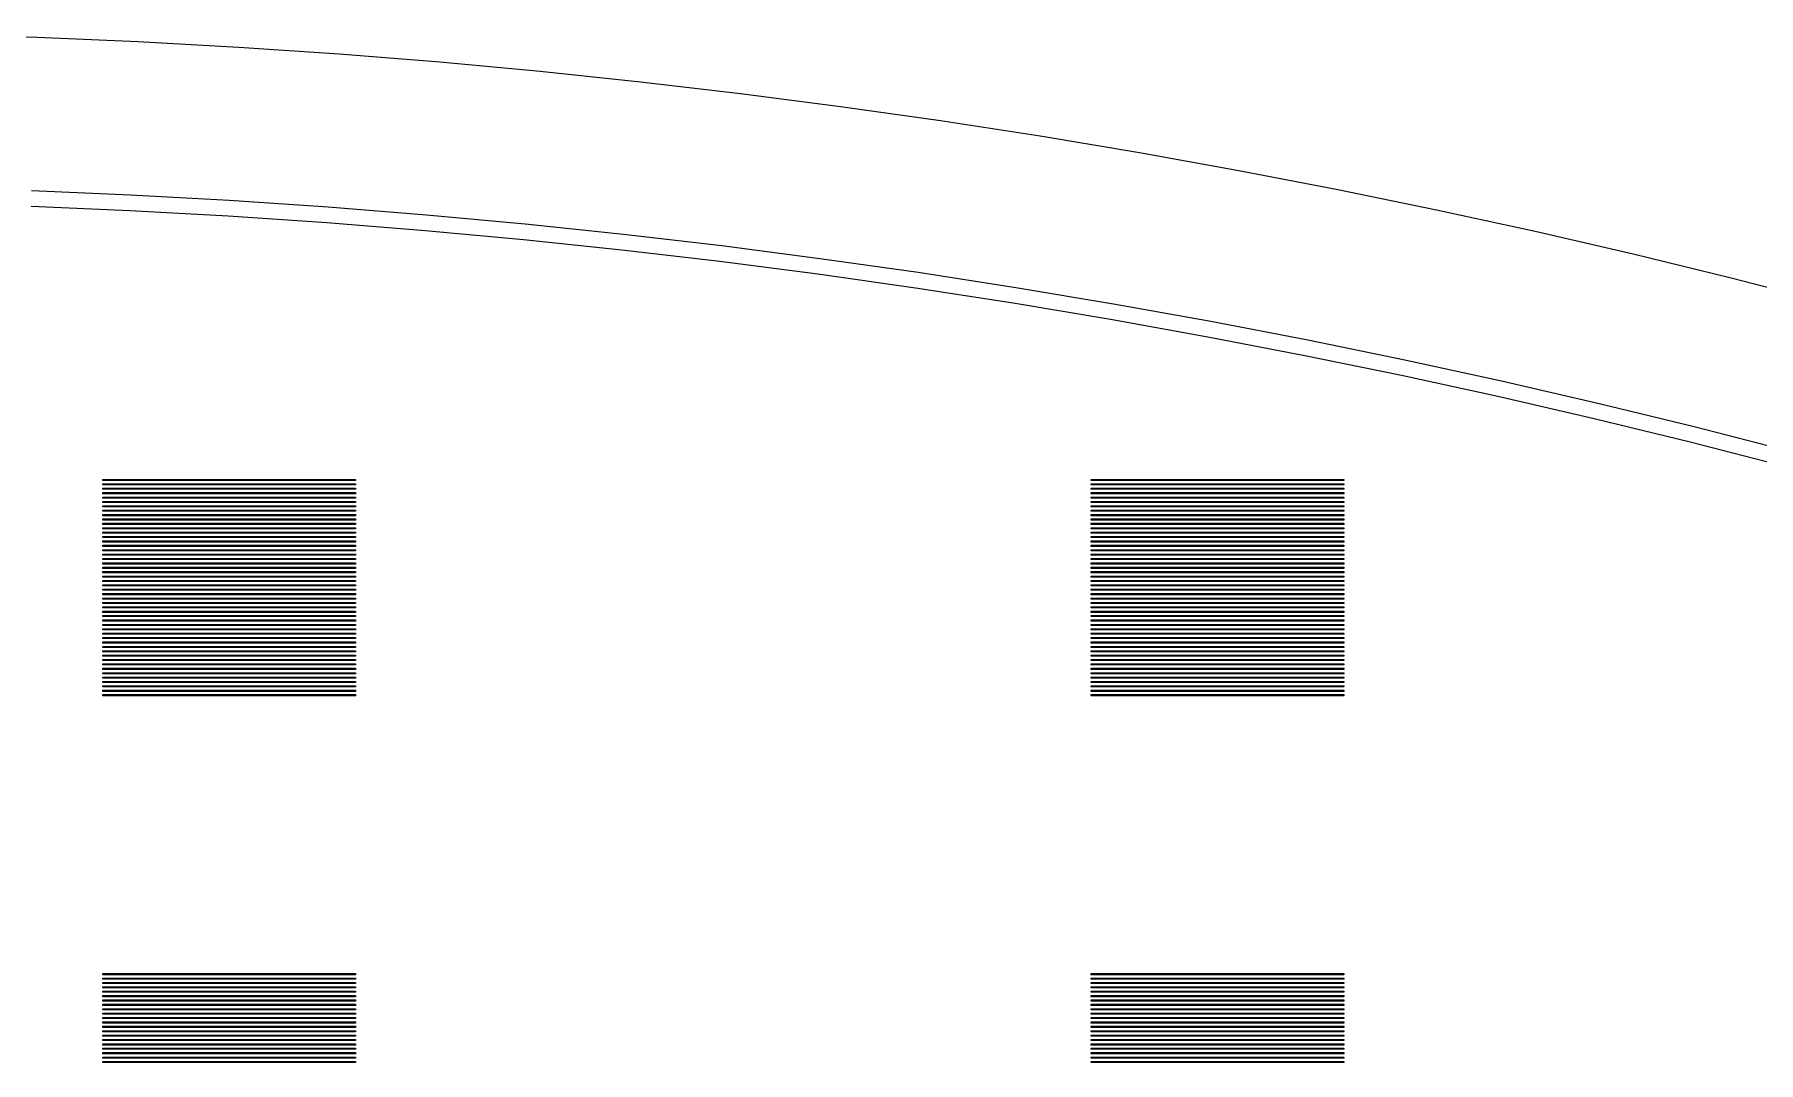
# Model space of a CAD drawing. Extents: x 40 to 187, y -3 to 150.
# Drawn here: x 113.23 to 129.28, y 140.53 to 150.1 of the extents above; entities that cross this region are included whole.
import ezdxf

# ---------------------------------------------------------------- set-up
doc = ezdxf.new("R2010")
doc.units = 0

msp = doc.modelspace()

# ---------------------------------------------------------------- linework, layer by layer
for p, q in [((113.257, 150.075), (112.318, 150.104)), ((114.194, 150.035), (113.257, 150.075)), ((115.132, 149.983), (114.194, 150.035)), ((116.068, 149.92), (115.132, 149.983)), ((117.004, 149.845), (116.068, 149.92)), ((117.939, 149.759), (117.004, 149.845)), ((118.873, 149.661), (117.939, 149.759)), ((119.805, 149.552), (118.873, 149.661)), ((120.736, 149.431), (119.805, 149.552)), ((121.666, 149.299), (120.736, 149.431)), ((122.593, 149.156), (121.666, 149.299)), ((123.519, 149.001), (122.593, 149.156)), ((124.443, 148.835), (123.519, 149.001)), ((125.365, 148.657), (124.443, 148.835)), ((113.204, 148.651), (114.125, 148.612)), ((126.285, 148.468), (125.365, 148.657)), ((114.117, 148.462), (113.199, 148.501)), ((114.125, 148.612), (115.044, 148.561)), ((115.044, 148.561), (115.964, 148.499)), ((115.964, 148.499), (116.882, 148.425)), ((115.035, 148.411), (114.117, 148.462)), ((115.953, 148.349), (115.035, 148.411)), ((116.869, 148.276), (115.953, 148.349)), ((116.882, 148.425), (117.799, 148.341)), ((117.799, 148.341), (118.716, 148.245)), ((127.202, 148.268), (126.285, 148.468)), ((117.785, 148.191), (116.869, 148.276)), ((118.699, 148.096), (117.785, 148.191)), ((118.716, 148.245), (119.631, 148.138)), ((128.117, 148.057), (127.202, 148.268)), ((119.612, 147.989), (118.699, 148.096)), ((119.631, 148.138), (120.544, 148.019)), ((120.544, 148.019), (121.457, 147.89)), ((129.029, 147.835), (128.117, 148.057)), ((120.524, 147.871), (119.612, 147.989)), ((121.435, 147.741), (120.524, 147.871)), ((121.457, 147.89), (122.367, 147.749)), ((122.343, 147.601), (121.435, 147.741)), ((122.367, 147.749), (123.276, 147.597)), ((129.938, 147.601), (129.029, 147.835)), ((123.25, 147.449), (122.343, 147.601)), ((123.276, 147.597), (124.183, 147.434)), ((124.155, 147.286), (123.25, 147.449)), ((124.183, 147.434), (125.087, 147.26)), ((125.058, 147.113), (124.155, 147.286)), ((125.087, 147.26), (125.99, 147.074)), ((125.959, 146.928), (125.058, 147.113)), ((125.99, 147.074), (126.89, 146.878)), ((126.857, 146.732), (125.959, 146.928)), ((127.753, 146.525), (126.857, 146.732)), ((126.89, 146.878), (127.787, 146.671)), ((127.787, 146.671), (128.683, 146.452)), ((128.646, 146.307), (127.753, 146.525)), ((128.683, 146.452), (129.575, 146.223)), ((129.537, 146.078), (128.646, 146.307)), ((113.867, 145.951), (113.867, 145.961)), ((113.867, 145.961), (116.218, 145.961)), ((116.218, 145.951), (113.867, 145.951)), ((113.867, 145.91), (113.867, 145.92)), ((113.867, 145.92), (116.218, 145.92)), ((116.218, 145.961), (116.218, 145.951)), ((116.218, 145.92), (116.218, 145.91)), ((123.07, 145.951), (123.07, 145.961)), ((123.07, 145.961), (125.422, 145.961)), ((125.422, 145.951), (123.07, 145.951)), ((123.07, 145.91), (123.07, 145.92)), ((123.07, 145.92), (125.422, 145.92)), ((125.422, 145.961), (125.422, 145.951)), ((125.422, 145.92), (125.422, 145.91)), ((116.218, 145.91), (113.867, 145.91)), ((113.867, 145.869), (113.867, 145.879)), ((113.867, 145.879), (116.218, 145.879)), ((116.218, 145.869), (113.867, 145.869)), ((113.867, 145.828), (113.867, 145.838)), ((113.867, 145.838), (116.218, 145.838)), ((116.218, 145.828), (113.867, 145.828)), ((113.867, 145.787), (113.867, 145.797)), ((113.867, 145.797), (116.218, 145.797)), ((116.218, 145.787), (113.867, 145.787)), ((116.218, 145.879), (116.218, 145.869)), ((116.218, 145.838), (116.218, 145.828)), ((116.218, 145.797), (116.218, 145.787)), ((125.422, 145.91), (123.07, 145.91)), ((123.07, 145.869), (123.07, 145.879)), ((123.07, 145.879), (125.422, 145.879)), ((125.422, 145.869), (123.07, 145.869)), ((123.07, 145.828), (123.07, 145.838)), ((123.07, 145.838), (125.422, 145.838)), ((125.422, 145.828), (123.07, 145.828)), ((123.07, 145.787), (123.07, 145.797)), ((123.07, 145.797), (125.422, 145.797)), ((125.422, 145.787), (123.07, 145.787)), ((125.422, 145.879), (125.422, 145.869)), ((125.422, 145.838), (125.422, 145.828)), ((125.422, 145.797), (125.422, 145.787)), ((113.867, 145.746), (113.867, 145.756)), ((113.867, 145.756), (116.218, 145.756)), ((116.218, 145.746), (113.867, 145.746)), ((113.867, 145.705), (113.867, 145.715)), ((113.867, 145.715), (116.218, 145.715)), ((116.218, 145.705), (113.867, 145.705)), ((113.867, 145.664), (113.867, 145.674)), ((113.867, 145.674), (116.218, 145.674)), ((116.218, 145.664), (113.867, 145.664)), ((113.867, 145.623), (113.867, 145.634)), ((113.867, 145.634), (116.218, 145.634)), ((116.218, 145.623), (113.867, 145.623)), ((116.218, 145.756), (116.218, 145.746)), ((116.218, 145.715), (116.218, 145.705)), ((116.218, 145.674), (116.218, 145.664)), ((116.218, 145.634), (116.218, 145.623)), ((123.07, 145.746), (123.07, 145.756)), ((123.07, 145.756), (125.422, 145.756)), ((125.422, 145.746), (123.07, 145.746)), ((123.07, 145.705), (123.07, 145.715)), ((123.07, 145.715), (125.422, 145.715)), ((125.422, 145.705), (123.07, 145.705)), ((123.07, 145.664), (123.07, 145.674)), ((123.07, 145.674), (125.422, 145.674)), ((125.422, 145.664), (123.07, 145.664)), ((123.07, 145.623), (123.07, 145.634)), ((123.07, 145.634), (125.422, 145.634)), ((125.422, 145.623), (123.07, 145.623)), ((125.422, 145.756), (125.422, 145.746)), ((125.422, 145.715), (125.422, 145.705)), ((125.422, 145.674), (125.422, 145.664)), ((125.422, 145.634), (125.422, 145.623)), ((113.867, 145.582), (113.867, 145.593)), ((113.867, 145.593), (116.218, 145.593)), ((116.218, 145.582), (113.867, 145.582)), ((113.867, 145.542), (113.867, 145.552)), ((113.867, 145.552), (116.218, 145.552)), ((116.218, 145.542), (113.867, 145.542)), ((113.867, 145.501), (113.867, 145.511)), ((113.867, 145.511), (116.218, 145.511)), ((116.218, 145.501), (113.867, 145.501)), ((113.867, 145.46), (113.867, 145.47)), ((113.867, 145.47), (116.218, 145.47)), ((116.218, 145.46), (113.867, 145.46)), ((116.218, 145.593), (116.218, 145.582)), ((116.218, 145.552), (116.218, 145.542)), ((116.218, 145.511), (116.218, 145.501)), ((116.218, 145.47), (116.218, 145.46)), ((123.07, 145.582), (123.07, 145.593)), ((123.07, 145.593), (125.422, 145.593)), ((125.422, 145.582), (123.07, 145.582)), ((123.07, 145.542), (123.07, 145.552)), ((123.07, 145.552), (125.422, 145.552)), ((125.422, 145.542), (123.07, 145.542)), ((123.07, 145.501), (123.07, 145.511)), ((123.07, 145.511), (125.422, 145.511)), ((125.422, 145.501), (123.07, 145.501)), ((123.07, 145.46), (123.07, 145.47)), ((123.07, 145.47), (125.422, 145.47)), ((125.422, 145.46), (123.07, 145.46)), ((125.422, 145.593), (125.422, 145.582)), ((125.422, 145.552), (125.422, 145.542)), ((125.422, 145.511), (125.422, 145.501)), ((125.422, 145.47), (125.422, 145.46)), ((113.867, 145.419), (113.867, 145.429)), ((113.867, 145.429), (116.218, 145.429)), ((116.218, 145.419), (113.867, 145.419)), ((113.867, 145.378), (113.867, 145.388)), ((113.867, 145.388), (116.218, 145.388)), ((116.218, 145.378), (113.867, 145.378)), ((113.867, 145.337), (113.867, 145.347)), ((113.867, 145.347), (116.218, 145.347)), ((116.218, 145.337), (113.867, 145.337)), ((113.867, 145.296), (113.867, 145.306)), ((113.867, 145.306), (116.218, 145.306)), ((116.218, 145.296), (113.867, 145.296)), ((116.218, 145.429), (116.218, 145.419)), ((116.218, 145.388), (116.218, 145.378)), ((116.218, 145.347), (116.218, 145.337)), ((116.218, 145.306), (116.218, 145.296)), ((123.07, 145.419), (123.07, 145.429)), ((123.07, 145.429), (125.422, 145.429)), ((125.422, 145.419), (123.07, 145.419)), ((123.07, 145.378), (123.07, 145.388)), ((123.07, 145.388), (125.422, 145.388)), ((125.422, 145.378), (123.07, 145.378)), ((123.07, 145.337), (123.07, 145.347)), ((123.07, 145.347), (125.422, 145.347)), ((125.422, 145.337), (123.07, 145.337)), ((123.07, 145.296), (123.07, 145.306)), ((123.07, 145.306), (125.422, 145.306)), ((125.422, 145.296), (123.07, 145.296)), ((125.422, 145.429), (125.422, 145.419)), ((125.422, 145.388), (125.422, 145.378)), ((125.422, 145.347), (125.422, 145.337)), ((125.422, 145.306), (125.422, 145.296)), ((113.867, 145.255), (113.867, 145.265)), ((113.867, 145.265), (116.218, 145.265)), ((116.218, 145.255), (113.867, 145.255)), ((113.867, 145.214), (113.867, 145.225)), ((113.867, 145.225), (116.218, 145.225)), ((116.218, 145.214), (113.867, 145.214)), ((113.867, 145.173), (113.867, 145.184)), ((113.867, 145.184), (116.218, 145.184)), ((116.218, 145.173), (113.867, 145.173)), ((113.867, 145.132), (113.867, 145.143)), ((113.867, 145.143), (116.218, 145.143)), ((116.218, 145.132), (113.867, 145.132)), ((116.218, 145.265), (116.218, 145.255)), ((116.218, 145.225), (116.218, 145.214)), ((116.218, 145.184), (116.218, 145.173)), ((116.218, 145.143), (116.218, 145.132)), ((123.07, 145.255), (123.07, 145.265)), ((123.07, 145.265), (125.422, 145.265)), ((125.422, 145.255), (123.07, 145.255)), ((123.07, 145.214), (123.07, 145.225)), ((123.07, 145.225), (125.422, 145.225)), ((125.422, 145.214), (123.07, 145.214)), ((123.07, 145.173), (123.07, 145.184)), ((123.07, 145.184), (125.422, 145.184)), ((125.422, 145.173), (123.07, 145.173)), ((123.07, 145.132), (123.07, 145.143)), ((123.07, 145.143), (125.422, 145.143)), ((125.422, 145.132), (123.07, 145.132)), ((125.422, 145.265), (125.422, 145.255)), ((125.422, 145.225), (125.422, 145.214)), ((125.422, 145.184), (125.422, 145.173)), ((125.422, 145.143), (125.422, 145.132)), ((113.867, 145.092), (113.867, 145.102)), ((113.867, 145.102), (116.218, 145.102)), ((116.218, 145.092), (113.867, 145.092)), ((113.867, 145.051), (113.867, 145.061)), ((113.867, 145.061), (116.218, 145.061)), ((116.218, 145.051), (113.867, 145.051)), ((113.867, 145.01), (113.867, 145.02)), ((113.867, 145.02), (116.218, 145.02)), ((116.218, 145.01), (113.867, 145.01)), ((113.867, 144.969), (113.867, 144.979)), ((113.867, 144.979), (116.218, 144.979)), ((116.218, 144.969), (113.867, 144.969)), ((116.218, 145.102), (116.218, 145.092)), ((116.218, 145.061), (116.218, 145.051)), ((116.218, 145.02), (116.218, 145.01)), ((116.218, 144.979), (116.218, 144.969)), ((123.07, 145.092), (123.07, 145.102)), ((123.07, 145.102), (125.422, 145.102)), ((125.422, 145.092), (123.07, 145.092)), ((123.07, 145.051), (123.07, 145.061)), ((123.07, 145.061), (125.422, 145.061)), ((125.422, 145.051), (123.07, 145.051)), ((123.07, 145.01), (123.07, 145.02)), ((123.07, 145.02), (125.422, 145.02)), ((125.422, 145.01), (123.07, 145.01)), ((123.07, 144.969), (123.07, 144.979)), ((123.07, 144.979), (125.422, 144.979)), ((125.422, 144.969), (123.07, 144.969)), ((125.422, 145.102), (125.422, 145.092)), ((125.422, 145.061), (125.422, 145.051)), ((125.422, 145.02), (125.422, 145.01)), ((125.422, 144.979), (125.422, 144.969)), ((113.867, 144.928), (113.867, 144.938)), ((113.867, 144.938), (116.218, 144.938)), ((116.218, 144.928), (113.867, 144.928)), ((113.867, 144.887), (113.867, 144.897)), ((113.867, 144.897), (116.218, 144.897)), ((116.218, 144.887), (113.867, 144.887)), ((113.867, 144.846), (113.867, 144.856)), ((113.867, 144.856), (116.218, 144.856)), ((116.218, 144.846), (113.867, 144.846)), ((113.867, 144.805), (113.867, 144.815)), ((113.867, 144.815), (116.218, 144.815)), ((116.218, 144.805), (113.867, 144.805)), ((116.218, 144.938), (116.218, 144.928)), ((116.218, 144.897), (116.218, 144.887)), ((116.218, 144.856), (116.218, 144.846)), ((116.218, 144.815), (116.218, 144.805)), ((123.07, 144.928), (123.07, 144.938)), ((123.07, 144.938), (125.422, 144.938)), ((125.422, 144.928), (123.07, 144.928)), ((123.07, 144.887), (123.07, 144.897)), ((123.07, 144.897), (125.422, 144.897)), ((125.422, 144.887), (123.07, 144.887)), ((123.07, 144.846), (123.07, 144.856)), ((123.07, 144.856), (125.422, 144.856)), ((125.422, 144.846), (123.07, 144.846)), ((123.07, 144.805), (123.07, 144.815)), ((123.07, 144.815), (125.422, 144.815)), ((125.422, 144.805), (123.07, 144.805)), ((125.422, 144.938), (125.422, 144.928)), ((125.422, 144.897), (125.422, 144.887)), ((125.422, 144.856), (125.422, 144.846)), ((125.422, 144.815), (125.422, 144.805)), ((113.867, 144.764), (113.867, 144.775)), ((113.867, 144.775), (116.218, 144.775)), ((116.218, 144.764), (113.867, 144.764)), ((113.867, 144.723), (113.867, 144.734)), ((113.867, 144.734), (116.218, 144.734)), ((116.218, 144.723), (113.867, 144.723)), ((113.867, 144.683), (113.867, 144.693)), ((113.867, 144.693), (116.218, 144.693)), ((116.218, 144.683), (113.867, 144.683)), ((113.867, 144.642), (113.867, 144.652)), ((113.867, 144.652), (116.218, 144.652)), ((116.218, 144.642), (113.867, 144.642)), ((116.218, 144.775), (116.218, 144.764)), ((116.218, 144.734), (116.218, 144.723)), ((116.218, 144.693), (116.218, 144.683)), ((116.218, 144.652), (116.218, 144.642)), ((123.07, 144.764), (123.07, 144.775)), ((123.07, 144.775), (125.422, 144.775)), ((125.422, 144.764), (123.07, 144.764)), ((123.07, 144.723), (123.07, 144.734)), ((123.07, 144.734), (125.422, 144.734)), ((125.422, 144.723), (123.07, 144.723)), ((123.07, 144.683), (123.07, 144.693)), ((123.07, 144.693), (125.422, 144.693)), ((125.422, 144.683), (123.07, 144.683)), ((123.07, 144.642), (123.07, 144.652)), ((123.07, 144.652), (125.422, 144.652)), ((125.422, 144.642), (123.07, 144.642)), ((125.422, 144.775), (125.422, 144.764)), ((125.422, 144.734), (125.422, 144.723)), ((125.422, 144.693), (125.422, 144.683)), ((125.422, 144.652), (125.422, 144.642)), ((113.867, 144.601), (113.867, 144.611)), ((113.867, 144.611), (116.218, 144.611)), ((116.218, 144.601), (113.867, 144.601)), ((113.867, 144.56), (113.867, 144.57)), ((113.867, 144.57), (116.218, 144.57)), ((116.218, 144.56), (113.867, 144.56)), ((113.867, 144.519), (113.867, 144.529)), ((113.867, 144.529), (116.218, 144.529)), ((116.218, 144.519), (113.867, 144.519)), ((113.867, 144.478), (113.867, 144.488)), ((113.867, 144.488), (116.218, 144.488)), ((116.218, 144.478), (113.867, 144.478)), ((116.218, 144.611), (116.218, 144.601)), ((116.218, 144.57), (116.218, 144.56)), ((116.218, 144.529), (116.218, 144.519)), ((116.218, 144.488), (116.218, 144.478)), ((123.07, 144.601), (123.07, 144.611)), ((123.07, 144.611), (125.422, 144.611)), ((125.422, 144.601), (123.07, 144.601)), ((123.07, 144.56), (123.07, 144.57)), ((123.07, 144.57), (125.422, 144.57)), ((125.422, 144.56), (123.07, 144.56)), ((123.07, 144.519), (123.07, 144.529)), ((123.07, 144.529), (125.422, 144.529)), ((125.422, 144.519), (123.07, 144.519)), ((123.07, 144.478), (123.07, 144.488)), ((123.07, 144.488), (125.422, 144.488)), ((125.422, 144.478), (123.07, 144.478)), ((125.422, 144.611), (125.422, 144.601)), ((125.422, 144.57), (125.422, 144.56)), ((125.422, 144.529), (125.422, 144.519)), ((125.422, 144.488), (125.422, 144.478)), ((113.867, 144.437), (113.867, 144.447)), ((113.867, 144.447), (116.218, 144.447)), ((116.218, 144.437), (113.867, 144.437)), ((113.867, 144.396), (113.867, 144.406)), ((113.867, 144.406), (116.218, 144.406)), ((116.218, 144.396), (113.867, 144.396)), ((113.867, 144.355), (113.867, 144.366)), ((113.867, 144.366), (116.218, 144.366)), ((116.218, 144.355), (113.867, 144.355)), ((113.867, 144.314), (113.867, 144.325)), ((113.867, 144.325), (116.218, 144.325)), ((116.218, 144.314), (113.867, 144.314)), ((116.218, 144.447), (116.218, 144.437)), ((116.218, 144.406), (116.218, 144.396)), ((116.218, 144.366), (116.218, 144.355)), ((116.218, 144.325), (116.218, 144.314)), ((123.07, 144.437), (123.07, 144.447)), ((123.07, 144.447), (125.422, 144.447)), ((125.422, 144.437), (123.07, 144.437)), ((123.07, 144.396), (123.07, 144.406)), ((123.07, 144.406), (125.422, 144.406)), ((125.422, 144.396), (123.07, 144.396)), ((123.07, 144.355), (123.07, 144.366)), ((123.07, 144.366), (125.422, 144.366)), ((125.422, 144.355), (123.07, 144.355)), ((123.07, 144.314), (123.07, 144.325)), ((123.07, 144.325), (125.422, 144.325)), ((125.422, 144.314), (123.07, 144.314)), ((125.422, 144.447), (125.422, 144.437)), ((125.422, 144.406), (125.422, 144.396)), ((125.422, 144.366), (125.422, 144.355)), ((125.422, 144.325), (125.422, 144.314)), ((113.867, 144.274), (113.867, 144.284)), ((113.867, 144.284), (116.218, 144.284)), ((116.218, 144.274), (113.867, 144.274)), ((113.867, 144.233), (113.867, 144.243)), ((113.867, 144.243), (116.218, 144.243)), ((116.218, 144.233), (113.867, 144.233)), ((113.867, 144.192), (113.867, 144.202)), ((113.867, 144.202), (116.218, 144.202)), ((116.218, 144.192), (113.867, 144.192)), ((113.867, 144.151), (113.867, 144.161)), ((113.867, 144.161), (116.218, 144.161)), ((116.218, 144.284), (116.218, 144.274)), ((116.218, 144.243), (116.218, 144.233)), ((116.218, 144.202), (116.218, 144.192)), ((116.218, 144.161), (116.218, 144.151)), ((123.07, 144.274), (123.07, 144.284)), ((123.07, 144.284), (125.422, 144.284)), ((125.422, 144.274), (123.07, 144.274)), ((123.07, 144.233), (123.07, 144.243)), ((123.07, 144.243), (125.422, 144.243)), ((125.422, 144.233), (123.07, 144.233)), ((123.07, 144.192), (123.07, 144.202)), ((123.07, 144.202), (125.422, 144.202)), ((125.422, 144.192), (123.07, 144.192)), ((123.07, 144.151), (123.07, 144.161)), ((123.07, 144.161), (125.422, 144.161)), ((125.422, 144.284), (125.422, 144.274)), ((125.422, 144.243), (125.422, 144.233)), ((125.422, 144.202), (125.422, 144.192)), ((125.422, 144.161), (125.422, 144.151)), ((116.218, 144.151), (113.867, 144.151)), ((113.867, 144.11), (113.867, 144.12)), ((113.867, 144.12), (116.218, 144.12)), ((116.218, 144.11), (113.867, 144.11)), ((113.867, 144.069), (113.867, 144.079)), ((113.867, 144.079), (116.218, 144.079)), ((116.218, 144.069), (113.867, 144.069)), ((113.867, 144.028), (113.867, 144.038)), ((113.867, 144.038), (116.218, 144.038)), ((116.218, 144.028), (113.867, 144.028)), ((113.867, 143.987), (113.867, 143.997)), ((113.867, 143.997), (116.218, 143.997)), ((116.218, 144.12), (116.218, 144.11)), ((116.218, 144.079), (116.218, 144.069)), ((116.218, 144.038), (116.218, 144.028)), ((116.218, 143.997), (116.218, 143.987)), ((125.422, 144.151), (123.07, 144.151)), ((123.07, 144.11), (123.07, 144.12)), ((123.07, 144.12), (125.422, 144.12)), ((125.422, 144.11), (123.07, 144.11)), ((123.07, 144.069), (123.07, 144.079)), ((123.07, 144.079), (125.422, 144.079)), ((125.422, 144.069), (123.07, 144.069)), ((123.07, 144.028), (123.07, 144.038)), ((123.07, 144.038), (125.422, 144.038)), ((125.422, 144.028), (123.07, 144.028)), ((123.07, 143.987), (123.07, 143.997)), ((123.07, 143.997), (125.422, 143.997)), ((125.422, 144.12), (125.422, 144.11)), ((125.422, 144.079), (125.422, 144.069)), ((125.422, 144.038), (125.422, 144.028)), ((125.422, 143.997), (125.422, 143.987)), ((116.218, 143.987), (113.867, 143.987)), ((113.867, 143.946), (113.867, 143.957)), ((113.867, 143.957), (116.218, 143.957)), ((116.218, 143.946), (113.867, 143.946)), ((116.218, 143.957), (116.218, 143.946)), ((125.422, 143.987), (123.07, 143.987)), ((123.07, 143.946), (123.07, 143.957)), ((123.07, 143.957), (125.422, 143.957)), ((125.422, 143.946), (123.07, 143.946)), ((125.422, 143.957), (125.422, 143.946)), ((113.867, 141.349), (113.867, 141.359)), ((113.867, 141.359), (116.218, 141.359)), ((116.218, 141.349), (113.867, 141.349)), ((113.867, 141.308), (113.867, 141.318)), ((113.867, 141.318), (116.218, 141.318)), ((116.218, 141.308), (113.867, 141.308)), ((113.867, 141.267), (113.867, 141.277)), ((113.867, 141.277), (116.218, 141.277)), ((116.218, 141.267), (113.867, 141.267)), ((116.218, 141.359), (116.218, 141.349)), ((116.218, 141.318), (116.218, 141.308)), ((116.218, 141.277), (116.218, 141.267)), ((123.07, 141.349), (123.07, 141.359)), ((123.07, 141.359), (125.422, 141.359)), ((125.422, 141.349), (123.07, 141.349)), ((123.07, 141.308), (123.07, 141.318)), ((123.07, 141.318), (125.422, 141.318)), ((125.422, 141.308), (123.07, 141.308)), ((123.07, 141.267), (123.07, 141.277)), ((123.07, 141.277), (125.422, 141.277)), ((125.422, 141.267), (123.07, 141.267)), ((125.422, 141.359), (125.422, 141.349)), ((125.422, 141.318), (125.422, 141.308)), ((125.422, 141.277), (125.422, 141.267)), ((113.867, 141.226), (113.867, 141.236)), ((113.867, 141.236), (116.218, 141.236)), ((116.218, 141.226), (113.867, 141.226)), ((113.867, 141.185), (113.867, 141.195)), ((113.867, 141.195), (116.218, 141.195)), ((116.218, 141.185), (113.867, 141.185)), ((113.867, 141.144), (113.867, 141.155)), ((113.867, 141.155), (116.218, 141.155)), ((116.218, 141.144), (113.867, 141.144)), ((113.867, 141.103), (113.867, 141.114)), ((113.867, 141.114), (116.218, 141.114)), ((116.218, 141.103), (113.867, 141.103)), ((116.218, 141.236), (116.218, 141.226)), ((116.218, 141.195), (116.218, 141.185)), ((116.218, 141.155), (116.218, 141.144)), ((116.218, 141.114), (116.218, 141.103)), ((123.07, 141.226), (123.07, 141.236)), ((123.07, 141.236), (125.422, 141.236)), ((125.422, 141.226), (123.07, 141.226)), ((123.07, 141.185), (123.07, 141.195)), ((123.07, 141.195), (125.422, 141.195)), ((125.422, 141.185), (123.07, 141.185)), ((123.07, 141.144), (123.07, 141.155)), ((123.07, 141.155), (125.422, 141.155)), ((125.422, 141.144), (123.07, 141.144)), ((123.07, 141.103), (123.07, 141.114)), ((123.07, 141.114), (125.422, 141.114)), ((125.422, 141.103), (123.07, 141.103)), ((125.422, 141.236), (125.422, 141.226)), ((125.422, 141.195), (125.422, 141.185)), ((125.422, 141.155), (125.422, 141.144)), ((125.422, 141.114), (125.422, 141.103)), ((113.867, 141.063), (113.867, 141.073)), ((113.867, 141.073), (116.218, 141.073)), ((116.218, 141.063), (113.867, 141.063)), ((113.867, 141.022), (113.867, 141.032)), ((113.867, 141.032), (116.218, 141.032)), ((116.218, 141.022), (113.867, 141.022)), ((113.867, 140.981), (113.867, 140.991)), ((113.867, 140.991), (116.218, 140.991)), ((116.218, 140.981), (113.867, 140.981)), ((113.867, 140.94), (113.867, 140.95)), ((113.867, 140.95), (116.218, 140.95)), ((116.218, 141.073), (116.218, 141.063)), ((116.218, 141.032), (116.218, 141.022)), ((116.218, 140.991), (116.218, 140.981)), ((116.218, 140.95), (116.218, 140.94)), ((123.07, 141.063), (123.07, 141.073)), ((123.07, 141.073), (125.422, 141.073)), ((125.422, 141.063), (123.07, 141.063)), ((123.07, 141.022), (123.07, 141.032)), ((123.07, 141.032), (125.422, 141.032)), ((125.422, 141.022), (123.07, 141.022)), ((123.07, 140.981), (123.07, 140.991)), ((123.07, 140.991), (125.422, 140.991)), ((125.422, 140.981), (123.07, 140.981)), ((123.07, 140.94), (123.07, 140.95)), ((123.07, 140.95), (125.422, 140.95)), ((125.422, 141.073), (125.422, 141.063)), ((125.422, 141.032), (125.422, 141.022)), ((125.422, 140.991), (125.422, 140.981)), ((125.422, 140.95), (125.422, 140.94)), ((116.218, 140.94), (113.867, 140.94)), ((113.867, 140.899), (113.867, 140.909)), ((113.867, 140.909), (116.218, 140.909)), ((116.218, 140.899), (113.867, 140.899)), ((113.867, 140.858), (113.867, 140.868)), ((113.867, 140.868), (116.218, 140.868)), ((116.218, 140.858), (113.867, 140.858)), ((113.867, 140.817), (113.867, 140.827)), ((113.867, 140.827), (116.218, 140.827)), ((116.218, 140.817), (113.867, 140.817)), ((113.867, 140.776), (113.867, 140.786)), ((113.867, 140.786), (116.218, 140.786)), ((116.218, 140.909), (116.218, 140.899)), ((116.218, 140.868), (116.218, 140.858)), ((116.218, 140.827), (116.218, 140.817)), ((116.218, 140.786), (116.218, 140.776)), ((125.422, 140.94), (123.07, 140.94)), ((123.07, 140.899), (123.07, 140.909)), ((123.07, 140.909), (125.422, 140.909)), ((125.422, 140.899), (123.07, 140.899)), ((123.07, 140.858), (123.07, 140.868)), ((123.07, 140.868), (125.422, 140.868)), ((125.422, 140.858), (123.07, 140.858)), ((123.07, 140.817), (123.07, 140.827)), ((123.07, 140.827), (125.422, 140.827)), ((125.422, 140.817), (123.07, 140.817)), ((123.07, 140.776), (123.07, 140.786)), ((123.07, 140.786), (125.422, 140.786)), ((125.422, 140.909), (125.422, 140.899)), ((125.422, 140.868), (125.422, 140.858)), ((125.422, 140.827), (125.422, 140.817)), ((125.422, 140.786), (125.422, 140.776)), ((116.218, 140.776), (113.867, 140.776)), ((113.867, 140.735), (113.867, 140.746)), ((113.867, 140.746), (116.218, 140.746)), ((116.218, 140.735), (113.867, 140.735)), ((113.867, 140.694), (113.867, 140.705)), ((113.867, 140.705), (116.218, 140.705)), ((116.218, 140.694), (113.867, 140.694)), ((113.867, 140.654), (113.867, 140.664)), ((113.867, 140.664), (116.218, 140.664)), ((116.218, 140.654), (113.867, 140.654)), ((113.867, 140.613), (113.867, 140.623)), ((113.867, 140.623), (116.218, 140.623)), ((116.218, 140.746), (116.218, 140.735)), ((116.218, 140.705), (116.218, 140.694)), ((116.218, 140.664), (116.218, 140.654)), ((116.218, 140.623), (116.218, 140.613)), ((125.422, 140.776), (123.07, 140.776)), ((123.07, 140.735), (123.07, 140.746)), ((123.07, 140.746), (125.422, 140.746)), ((125.422, 140.735), (123.07, 140.735)), ((123.07, 140.694), (123.07, 140.705)), ((123.07, 140.705), (125.422, 140.705)), ((125.422, 140.694), (123.07, 140.694)), ((123.07, 140.654), (123.07, 140.664)), ((123.07, 140.664), (125.422, 140.664)), ((125.422, 140.654), (123.07, 140.654)), ((123.07, 140.613), (123.07, 140.623)), ((123.07, 140.623), (125.422, 140.623)), ((125.422, 140.746), (125.422, 140.735)), ((125.422, 140.705), (125.422, 140.694)), ((125.422, 140.664), (125.422, 140.654)), ((125.422, 140.623), (125.422, 140.613)), ((116.218, 140.613), (113.867, 140.613)), ((113.867, 140.572), (113.867, 140.582)), ((113.867, 140.582), (116.218, 140.582)), ((116.218, 140.572), (113.867, 140.572)), ((113.867, 140.531), (113.867, 140.541)), ((113.867, 140.541), (116.218, 140.541)), ((116.218, 140.531), (113.867, 140.531)), ((116.218, 140.582), (116.218, 140.572)), ((116.218, 140.541), (116.218, 140.531)), ((125.422, 140.613), (123.07, 140.613)), ((123.07, 140.572), (123.07, 140.582)), ((123.07, 140.582), (125.422, 140.582)), ((125.422, 140.572), (123.07, 140.572)), ((123.07, 140.531), (123.07, 140.541)), ((123.07, 140.541), (125.422, 140.541)), ((125.422, 140.531), (123.07, 140.531)), ((125.422, 140.582), (125.422, 140.572)), ((125.422, 140.541), (125.422, 140.531))]:
    msp.add_line(p, q)

doc.saveas('drawing.dxf')
